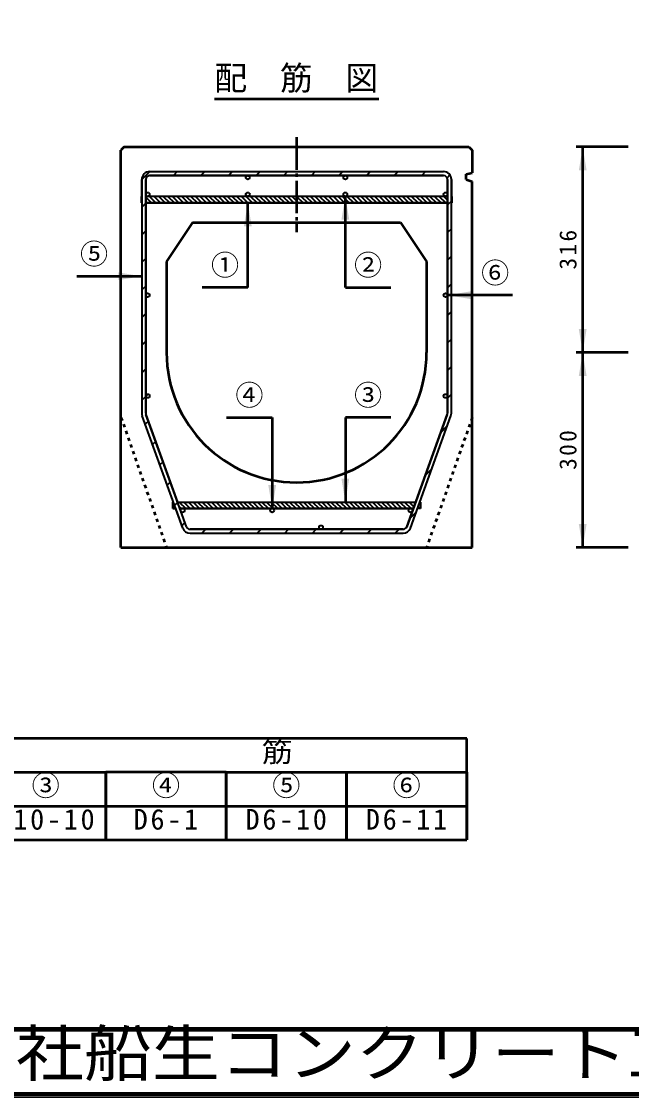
# Model space of a CAD drawing. Units: millimetres, scale not verified. Extents: x 100 to 4105, y 100 to 2870.
# Drawn here: x 990 to 1928, y 100 to 1754 of the extents above; entities that cross this region are included whole.
import ezdxf
from ezdxf.enums import TextEntityAlignment as Align

# ---------------------------------------------------------------- set-up
doc = ezdxf.new("R2010")
doc.units = ezdxf.units.MM
doc.header["$LTSCALE"] = 5
doc.linetypes.add('USER1', pattern=[13.4, 10, -1.2, 1, -1.2])
doc.linetypes.add('USER2', pattern=[2.2, 1, -1.2])
doc.layers.add('V-nasSTD', color=7, linetype='Continuous', lineweight=35)
doc.styles.add('ＭＳ ゴシック', font='')
doc.styles.get('ＭＳ ゴシック').set_extended_font_data('MS Gothic')

msp = doc.modelspace()

# ---------------------------------------------------------------- hatches: boundary and pattern name
at = {"layer": 'V-nasSTD'}
for points in [[(1859.262, 1525.66), (1853.262, 1561.66), (1847.262, 1525.66)], [(1332.262, 1439.66), (1338.262, 1475.66), (1344.262, 1439.66)], [(1332.262, 1439.66), (1338.262, 1475.66), (1344.262, 1439.66)], [(1494.262, 1449.66), (1488.262, 1485.66), (1482.262, 1449.66)], [(1494.262, 1449.66), (1488.262, 1485.66), (1482.262, 1449.66)], [(1139.262, 1356.751), (1175.262, 1362.751), (1139.262, 1368.751)], [(1681.262, 1327.66), (1645.262, 1333.66), (1681.262, 1339.66)], [(1847.262, 1281.66), (1853.262, 1245.66), (1859.262, 1281.66)], [(1859.262, 1209.66), (1853.262, 1245.66), (1847.262, 1209.66)], [(1494.262, 1051.66), (1488.262, 1015.66), (1482.262, 1051.66)], [(1494.262, 1051.66), (1488.262, 1015.66), (1482.262, 1051.66)], [(1369.762, 1041.66), (1375.762, 1005.66), (1381.762, 1041.66)], [(1369.762, 1041.66), (1375.762, 1005.66), (1381.762, 1041.66)], [(1847.262, 981.66), (1853.262, 945.66), (1859.262, 981.66)]]:
    msp.add_hatch(color=256, dxfattribs=at).paths.add_polyline_path(points)

# ---------------------------------------------------------------- linework, layer by layer
at = {"layer": 'V-nasSTD', "lineweight": 50}
for p, q in [((1286.859, 1635.66), (1539.666, 1635.66)), ((1148.262, 1561.66), (1143.262, 1556.66)), ((1143.262, 945.66), (1143.262, 1556.66)), ((1148.262, 1561.66), (1678.262, 1561.66)), ((1678.262, 1561.66), (1683.262, 1556.66)), ((1683.262, 1556.66), (1683.262, 1521.675)), ((1923.262, 1561.66), (1843.262, 1561.66)), ((1853.262, 1245.66), (1853.262, 1561.66)), ((1674.262, 1519.66), (1683.262, 1521.675)), ((1674.262, 1511.66), (1674.262, 1519.66)), ((1674.262, 1511.66), (1683.262, 1508.302)), ((1683.262, 945.66), (1683.262, 1508.302)), ((1338.262, 1345.66), (1338.262, 1475.66)), ((1488.262, 1345.66), (1488.262, 1485.66)), ((1253.262, 1445.66), (1213.262, 1385.66)), ((1253.262, 1445.66), (1573.262, 1445.66)), ((1573.262, 1445.66), (1613.262, 1385.66)), ((1213.262, 1385.66), (1213.262, 1245.66)), ((1613.262, 1385.66), (1613.262, 1245.66)), ((1075.262, 1362.751), (1175.262, 1362.751)), ((1338.262, 1345.66), (1268.262, 1345.66)), ((1488.262, 1345.66), (1558.262, 1345.66)), ((1745.262, 1333.66), (1645.262, 1333.66)), ((1923.262, 1245.66), (1843.262, 1245.66)), ((1853.262, 945.66), (1853.262, 1245.66)), ((1305.762, 1145.66), (1375.762, 1145.66)), ((1375.762, 1145.66), (1375.762, 1005.66)), ((1488.262, 1145.66), (1488.262, 1015.66)), ((1558.262, 1145.66), (1488.262, 1145.66)), ((1143.262, 945.66), (1683.262, 945.66)), ((1923.262, 945.66), (1843.262, 945.66)), ((1120, 652), (935, 652)), ((1305, 652), (1120, 652)), ((1490, 652), (1305, 652)), ((1675, 652), (1490, 652)), ((1675, 600), (1675, 652)), ((935, 600), (1120, 600)), ((1120, 548), (1120, 600)), ((1120, 600), (1120, 548)), ((1305, 600), (1120, 600)), ((1305, 548), (1305, 600)), ((1305, 600), (1490, 600)), ((1305, 548), (1305, 600)), ((1305, 600), (1305, 548)), ((1490, 548), (1490, 600)), ((1490, 548), (1490, 600)), ((1490, 600), (1675, 600)), ((1490, 548), (1490, 600)), ((1490, 600), (1490, 548)), ((1675, 548), (1675, 600)), ((1675, 548), (1675, 600)), ((1675, 600), (1675, 548)), ((935, 548), (1120, 548)), ((1120, 496), (1120, 548)), ((1120, 548), (1120, 496)), ((1120, 548), (1305, 548)), ((1305, 496), (1305, 548)), ((1305, 548), (1490, 548)), ((1305, 496), (1305, 548)), ((1305, 548), (1305, 496)), ((1490, 496), (1490, 548)), ((1490, 496), (1490, 548)), ((1490, 548), (1675, 548)), ((1490, 496), (1490, 548)), ((1490, 548), (1490, 496)), ((1675, 496), (1675, 548)), ((1675, 496), (1675, 548)), ((1675, 548), (1675, 496)), ((935, 496), (1120, 496)), ((1120, 496), (1305, 496)), ((1305, 496), (1490, 496)), ((1490, 496), (1675, 496))]:
    msp.add_line(p, q, dxfattribs=at)
at = {"layer": 'V-nasSTD', "linetype": 'USER1', "lineweight": 50}
msp.add_line((1413.262, 1576.66), (1413.262, 1430.66), dxfattribs=at)
at = {"layer": 'V-nasSTD'}
for p, q in [((1187.417, 1523.66), (1175.262, 1511.506)), ((1187.262, 1523.66), (1639.262, 1523.66)), ((1229.843, 1523.66), (1223.843, 1517.66)), ((1272.27, 1523.66), (1266.27, 1517.66)), ((1314.696, 1523.66), (1308.696, 1517.66)), ((1357.122, 1523.66), (1351.122, 1517.66)), ((1399.549, 1523.66), (1393.549, 1517.66)), ((1441.975, 1523.66), (1435.975, 1517.66)), ((1484.402, 1523.66), (1478.402, 1517.66)), ((1526.828, 1523.66), (1520.828, 1517.66)), ((1569.254, 1523.66), (1563.254, 1517.66)), ((1611.681, 1523.66), (1605.681, 1517.66)), ((1175.262, 1511.66), (1175.262, 1152.235)), ((1175.262, 1475.66), (1175.262, 1511.66)), ((1175.262, 1511.66), (1175.262, 1485.66)), ((1181.262, 1511.66), (1181.262, 1152.235)), ((1181.262, 1152.235), (1181.262, 1511.66)), ((1639.262, 1517.66), (1187.262, 1517.66)), ((1187.262, 1517.66), (1639.262, 1517.66)), ((1649.05, 1518.603), (1644.682, 1514.235)), ((1645.262, 1152.235), (1645.262, 1511.66)), ((1645.262, 1511.66), (1645.262, 1152.235)), ((1645.262, 1475.66), (1645.262, 1511.66)), ((1645.262, 1511.66), (1645.262, 1485.66)), ((1651.262, 1152.235), (1651.262, 1511.66)), ((1651.262, 1475.66), (1651.262, 1511.66)), ((1651.262, 1511.66), (1651.262, 1485.66)), ((1174.262, 1485.66), (1174.262, 1475.66)), ((1175.262, 1485.66), (1174.262, 1485.66)), ((1175.262, 1485.66), (1174.262, 1485.66)), ((1174.262, 1485.66), (1174.262, 1475.66)), ((1174.262, 1484.346), (1175.262, 1483.346)), ((1174.262, 1477.275), (1175.262, 1476.275)), ((1174.262, 1475.66), (1175.262, 1475.66)), ((1174.262, 1475.66), (1175.262, 1475.66)), ((1181.262, 1475.079), (1175.262, 1469.079)), ((1645.262, 1485.66), (1181.262, 1485.66)), ((1645.262, 1485.66), (1181.262, 1485.66)), ((1181.262, 1484.417), (1190.02, 1475.66)), ((1181.262, 1477.346), (1182.949, 1475.66)), ((1645.262, 1475.66), (1181.262, 1475.66)), ((1181.262, 1475.66), (1645.262, 1475.66)), ((1187.091, 1485.66), (1197.091, 1475.66)), ((1194.162, 1485.66), (1204.162, 1475.66)), ((1201.233, 1485.66), (1211.233, 1475.66)), ((1208.304, 1485.66), (1218.304, 1475.66)), ((1215.375, 1485.66), (1225.375, 1475.66)), ((1222.446, 1485.66), (1232.446, 1475.66)), ((1229.517, 1485.66), (1239.517, 1475.66)), ((1236.589, 1485.66), (1246.589, 1475.66)), ((1243.66, 1485.66), (1253.66, 1475.66)), ((1250.731, 1485.66), (1260.731, 1475.66)), ((1257.802, 1485.66), (1267.802, 1475.66)), ((1264.873, 1485.66), (1274.873, 1475.66)), ((1271.944, 1485.66), (1281.944, 1475.66)), ((1279.015, 1485.66), (1289.015, 1475.66)), ((1286.086, 1485.66), (1296.086, 1475.66)), ((1293.157, 1485.66), (1303.157, 1475.66)), ((1300.228, 1485.66), (1310.228, 1475.66)), ((1307.299, 1485.66), (1317.299, 1475.66)), ((1314.37, 1485.66), (1324.37, 1475.66)), ((1321.441, 1485.66), (1331.441, 1475.66)), ((1328.512, 1485.66), (1338.512, 1475.66)), ((1335.583, 1485.66), (1345.583, 1475.66)), ((1342.655, 1485.66), (1352.655, 1475.66)), ((1349.726, 1485.66), (1359.726, 1475.66)), ((1356.797, 1485.66), (1366.797, 1475.66)), ((1363.868, 1485.66), (1373.868, 1475.66)), ((1370.939, 1485.66), (1380.939, 1475.66)), ((1378.01, 1485.66), (1388.01, 1475.66)), ((1385.081, 1485.66), (1395.081, 1475.66)), ((1392.152, 1485.66), (1402.152, 1475.66)), ((1399.223, 1485.66), (1409.223, 1475.66)), ((1406.294, 1485.66), (1416.294, 1475.66)), ((1413.365, 1485.66), (1423.365, 1475.66)), ((1420.436, 1485.66), (1430.436, 1475.66)), ((1427.507, 1485.66), (1437.507, 1475.66)), ((1434.578, 1485.66), (1444.578, 1475.66)), ((1441.65, 1485.66), (1451.65, 1475.66)), ((1448.721, 1485.66), (1458.721, 1475.66)), ((1455.792, 1485.66), (1465.792, 1475.66)), ((1462.863, 1485.66), (1472.863, 1475.66)), ((1469.934, 1485.66), (1479.934, 1475.66)), ((1477.005, 1485.66), (1487.005, 1475.66)), ((1484.076, 1485.66), (1494.076, 1475.66)), ((1491.195, 1488.027), (1488.895, 1485.727)), ((1491.147, 1485.66), (1501.147, 1475.66)), ((1498.218, 1485.66), (1508.218, 1475.66)), ((1505.289, 1485.66), (1515.289, 1475.66)), ((1512.36, 1485.66), (1522.36, 1475.66)), ((1519.431, 1485.66), (1529.431, 1475.66)), ((1526.502, 1485.66), (1536.502, 1475.66)), ((1533.573, 1485.66), (1543.573, 1475.66)), ((1540.644, 1485.66), (1550.644, 1475.66)), ((1547.716, 1485.66), (1557.716, 1475.66)), ((1554.787, 1485.66), (1564.787, 1475.66)), ((1561.858, 1485.66), (1571.858, 1475.66)), ((1568.929, 1485.66), (1578.929, 1475.66)), ((1576, 1485.66), (1586, 1475.66)), ((1583.071, 1485.66), (1593.071, 1475.66)), ((1590.142, 1485.66), (1600.142, 1475.66)), ((1597.213, 1485.66), (1607.213, 1475.66)), ((1604.284, 1485.66), (1614.284, 1475.66)), ((1611.355, 1485.66), (1621.355, 1475.66)), ((1618.426, 1485.66), (1628.426, 1475.66)), ((1625.497, 1485.66), (1635.497, 1475.66)), ((1632.568, 1485.66), (1642.568, 1475.66)), ((1639.639, 1485.66), (1645.262, 1480.037)), ((1651.262, 1478.389), (1645.262, 1472.389)), ((1651.262, 1485.66), (1652.262, 1485.66)), ((1651.262, 1485.66), (1652.262, 1485.66)), ((1651.262, 1481.108), (1652.262, 1480.108)), ((1651.262, 1475.66), (1652.262, 1475.66)), ((1652.262, 1475.66), (1651.262, 1475.66)), ((1652.262, 1485.66), (1652.262, 1475.66)), ((1652.262, 1485.66), (1652.262, 1475.66)), ((1181.262, 1432.653), (1175.262, 1426.653)), ((1651.262, 1435.962), (1645.262, 1429.962)), ((1181.262, 1390.226), (1175.262, 1384.226)), ((1645.262, 1387.536), (1651.262, 1393.536)), ((1181.262, 1347.8), (1175.262, 1341.8)), ((1645.262, 1345.109), (1651.262, 1351.109)), ((1645.262, 1302.683), (1651.262, 1308.683)), ((1181.262, 1305.374), (1175.262, 1299.374)), ((1181.262, 1262.947), (1175.262, 1256.947)), ((1645.262, 1260.257), (1651.262, 1266.257)), ((1181.262, 1220.521), (1175.262, 1214.521)), ((1645.262, 1217.83), (1651.262, 1223.83)), ((1181.262, 1178.094), (1175.262, 1172.094)), ((1184.783, 1181.614), (1181.308, 1178.14)), ((1645.262, 1175.404), (1651.262, 1181.404)), ((1238.295, 975.584), (1175.976, 1148.159)), ((1243.938, 977.622), (1181.619, 1150.197)), ((1243.938, 977.622), (1181.619, 1150.197)), ((1181.619, 1150.197), (1230.202, 1015.66)), ((1582.587, 977.622), (1644.906, 1150.197)), ((1644.906, 1150.197), (1582.587, 977.622)), ((1588.23, 975.584), (1650.549, 1148.159)), ((1185.379, 1139.785), (1180.692, 1135.098)), ((1634.971, 1122.686), (1644.956, 1132.671)), ((1196.635, 1108.614), (1191.948, 1103.927)), ((1207.891, 1077.444), (1203.204, 1072.757)), ((1610.991, 1056.28), (1620.976, 1066.265)), ((1219.147, 1046.273), (1214.46, 1041.587)), ((1222.823, 1015.66), (1223.823, 1015.66)), ((1222.823, 1015.66), (1222.823, 1005.66)), ((1222.823, 1005.66), (1222.823, 1015.66)), ((1222.823, 1015.66), (1223.823, 1015.66)), ((1222.823, 1011.522), (1226.727, 1007.618)), ((1230.403, 1015.103), (1225.716, 1010.416)), ((1230.202, 1015.66), (1596.323, 1015.66)), ((1230.202, 1015.66), (1596.323, 1015.66)), ((1232.827, 1015.66), (1242.827, 1005.66)), ((1239.898, 1015.66), (1249.898, 1005.66)), ((1246.969, 1015.66), (1256.969, 1005.66)), ((1254.04, 1015.66), (1264.04, 1005.66)), ((1261.111, 1015.66), (1271.111, 1005.66)), ((1268.182, 1015.66), (1278.182, 1005.66)), ((1275.253, 1015.66), (1285.253, 1005.66)), ((1282.324, 1015.66), (1292.324, 1005.66)), ((1289.396, 1015.66), (1299.396, 1005.66)), ((1296.467, 1015.66), (1306.467, 1005.66)), ((1303.538, 1015.66), (1313.538, 1005.66)), ((1310.609, 1015.66), (1320.609, 1005.66)), ((1317.68, 1015.66), (1327.68, 1005.66)), ((1324.751, 1015.66), (1334.751, 1005.66)), ((1331.822, 1015.66), (1341.822, 1005.66)), ((1338.893, 1015.66), (1348.893, 1005.66)), ((1345.964, 1015.66), (1355.964, 1005.66)), ((1353.035, 1015.66), (1363.035, 1005.66)), ((1360.106, 1015.66), (1370.106, 1005.66)), ((1367.177, 1015.66), (1377.177, 1005.66)), ((1374.248, 1015.66), (1384.248, 1005.66)), ((1381.319, 1015.66), (1391.319, 1005.66)), ((1388.39, 1015.66), (1398.39, 1005.66)), ((1395.462, 1015.66), (1405.462, 1005.66)), ((1402.533, 1015.66), (1412.533, 1005.66)), ((1409.604, 1015.66), (1419.604, 1005.66)), ((1416.675, 1015.66), (1426.675, 1005.66)), ((1423.746, 1015.66), (1433.746, 1005.66)), ((1430.817, 1015.66), (1440.817, 1005.66)), ((1437.888, 1015.66), (1447.888, 1005.66)), ((1444.959, 1015.66), (1454.959, 1005.66)), ((1452.03, 1015.66), (1462.03, 1005.66)), ((1459.101, 1015.66), (1469.101, 1005.66)), ((1466.172, 1015.66), (1476.172, 1005.66)), ((1473.243, 1015.66), (1483.243, 1005.66)), ((1480.314, 1015.66), (1490.314, 1005.66)), ((1487.385, 1015.66), (1497.385, 1005.66)), ((1494.457, 1015.66), (1504.457, 1005.66)), ((1501.528, 1015.66), (1511.528, 1005.66)), ((1508.599, 1015.66), (1518.599, 1005.66)), ((1515.67, 1015.66), (1525.67, 1005.66)), ((1522.741, 1015.66), (1532.741, 1005.66)), ((1529.812, 1015.66), (1539.812, 1005.66)), ((1536.883, 1015.66), (1546.883, 1005.66)), ((1543.954, 1015.66), (1553.954, 1005.66)), ((1551.025, 1015.66), (1561.025, 1005.66)), ((1558.096, 1015.66), (1568.096, 1005.66)), ((1565.167, 1015.66), (1575.167, 1005.66)), ((1572.238, 1015.66), (1582.238, 1005.66)), ((1579.309, 1015.66), (1589.309, 1005.66)), ((1586.38, 1015.66), (1593.685, 1008.355)), ((1593.451, 1015.66), (1595.561, 1013.55)), ((1602.124, 1014.058), (1603.702, 1012.48)), ((1602.702, 1015.66), (1603.702, 1015.66)), ((1602.702, 1015.66), (1603.702, 1015.66)), ((1603.702, 1015.66), (1603.702, 1005.66)), ((1603.702, 1015.66), (1603.702, 1005.66)), ((1222.823, 1005.66), (1227.434, 1005.66)), ((1227.434, 1005.66), (1222.823, 1005.66)), ((1238.295, 975.584), (1227.434, 1005.66)), ((1232.715, 1008.701), (1235.756, 1005.66)), ((1233.813, 1005.66), (1592.712, 1005.66)), ((1592.712, 1005.66), (1233.813, 1005.66)), ((1587.011, 989.873), (1596.996, 999.858)), ((1603.702, 1005.66), (1599.091, 1005.66)), ((1603.702, 1005.66), (1599.091, 1005.66)), ((1600.248, 1008.863), (1603.451, 1005.66)), ((1236.972, 979.246), (1241.659, 983.933)), ((1249.581, 973.66), (1576.944, 973.66)), ((1576.944, 973.66), (1249.581, 973.66)), ((1249.581, 967.66), (1576.944, 967.66)), ((1267.813, 967.66), (1273.813, 973.66)), ((1310.239, 967.66), (1316.239, 973.66)), ((1352.666, 967.66), (1358.666, 973.66)), ((1395.092, 967.66), (1401.092, 973.66)), ((1437.518, 967.66), (1443.518, 973.66)), ((1479.945, 967.66), (1485.945, 973.66)), ((1522.371, 967.66), (1528.371, 973.66)), ((1564.798, 967.66), (1570.798, 973.66))]:
    msp.add_line(p, q, dxfattribs=at)
at = {"layer": 'V-nasSTD', "linetype": 'USER2', "lineweight": 50}
for p, q in [((1143.262, 1145.66), (1213.262, 945.66)), ((1683.262, 1145.66), (1613.262, 945.66))]:
    msp.add_line(p, q, dxfattribs=at)
at = {"layer": 'V-nasSTD', "lineweight": 100}
for p, q in [((105, 205), (4100, 205)), ((105, 105), (4100, 105))]:
    msp.add_line(p, q, dxfattribs=at)
at = {"layer": 'V-nasSTD', "lineweight": 13}
msp.add_lwpolyline([(100, 100), (100, 2870), (4105, 2870), (4105, 100)], close=True, dxfattribs=at)
at = {"layer": 'V-nasSTD'}
for centre in [(1338.262, 1514.66), (1488.262, 1514.66), (1184.262, 1488.66), (1338.262, 1488.66), (1488.262, 1488.66), (1642.262, 1488.66), (1184.262, 1333.66), (1642.262, 1333.66), (1184.262, 1178.66), (1642.262, 1178.66), (1238.086, 1002.66), (1375.762, 1002.66), (1588.439, 1002.66), (1450.762, 976.66)]:
    msp.add_circle(centre, 3, dxfattribs=at)
for centre, radius, start, end in [((1187.262, 1511.66), 12, 90, 180), ((1639.262, 1511.66), 12, 0, 90), ((1187.262, 1511.66), 6, 90, 180), ((1187.262, 1511.66), 6, 90, 180), ((1639.262, 1511.66), 6, 0, 90), ((1639.262, 1511.66), 6, 0, 90), ((1187.262, 1152.235), 12, 180, 199.85521), ((1187.262, 1152.235), 6, 180, 199.85521), ((1187.262, 1152.235), 6, 180, 199.85522), ((1639.262, 1152.235), 6, 340.14479, 0), ((1639.262, 1152.235), 6, 340.14479, 0), ((1639.262, 1152.235), 12, 340.14479, 0), ((1249.581, 979.66), 6, 199.85521, 270), ((1249.581, 979.66), 6, 199.85521, 270), ((1576.944, 979.66), 6, 270, 340.14479), ((1576.944, 979.66), 6, 270, 340.14479), ((1249.581, 979.66), 12, 199.85521, 270), ((1576.944, 979.66), 12, 270, 340.14479)]:
    msp.add_arc(centre, radius, start, end, dxfattribs=at)
at = {"layer": 'V-nasSTD', "lineweight": 50}
for start, end in [(180, 270), (270, 0)]:
    msp.add_arc((1413.262, 1245.66), 200, start, end, dxfattribs=at)

# ---------------------------------------------------------------- texts
at = {"layer": 'V-nasSTD', "style": 'ＭＳ ゴシック'}
for s, height, p in [('配\u3000筋\u3000図', 36.95, (1286.859, 1686.06)), ('⑤', 31.67, (1080.262, 1412.951)), ('①', 31.67, (1281.662, 1395.86)), ('①', 31.67, (1281.662, 1395.86)), ('②', 31.67, (1501.662, 1395.86)), ('②', 31.67, (1501.662, 1395.86)), ('⑥', 31.67, (1697.062, 1383.86)), ('④', 31.67, (1319.162, 1195.86)), ('④', 31.67, (1319.162, 1195.86)), ('③', 31.67, (1501.662, 1195.86)), ('③', 31.67, (1501.662, 1195.86)), ('③', 31.67, (1005.9, 595.6)), ('④', 31.67, (1190.9, 595.6)), ('⑤', 31.67, (1375.9, 595.6)), ('⑥', 31.67, (1560.9, 595.6))]:
    msp.add_text(s, height=height, dxfattribs=at).set_placement(p, align=Align.TOP_LEFT)
at = {"layer": 'V-nasSTD', "style": 'ＭＳ ゴシック', "width": 1.1}
for s, height, p in [('配\u3000\u3000\u3000\u3000\u3000\u3000\u3000\u3000\u3000\u3000筋', 31.67, (837.04, 647.6)), ('株式会社船生コンクリート工業', 69.65, (668.279, 202.55))]:
    msp.add_text(s, height=height, dxfattribs=at).set_placement(p, align=Align.TOP_LEFT)
at = {"layer": 'V-nasSTD', "char_height": 26.39, "attachment_point": 1, "rotation": 90, "style": 'ＭＳ ゴシック'}
for s, insert in [('\\T1.2;316', (1817.262, 1373.06)), ('\\T1.2;300', (1817.262, 1065.06))]:
    msp.add_mtext(s, dxfattribs=dict(at, insert=insert))
at = {"layer": 'V-nasSTD', "char_height": 31.67, "attachment_point": 1, "style": 'ＭＳ ゴシック'}
for s, insert in [('\\T1.2;D10-10', (951.9, 543.6)), ('\\T1.2;D6-1', (1162.82, 543.6)), ('\\T1.2;D6-10', (1334.86, 543.6)), ('\\T1.2;D6-11', (1519.86, 543.6))]:
    msp.add_mtext(s, dxfattribs=dict(at, insert=insert))

doc.saveas('drawing.dxf')
